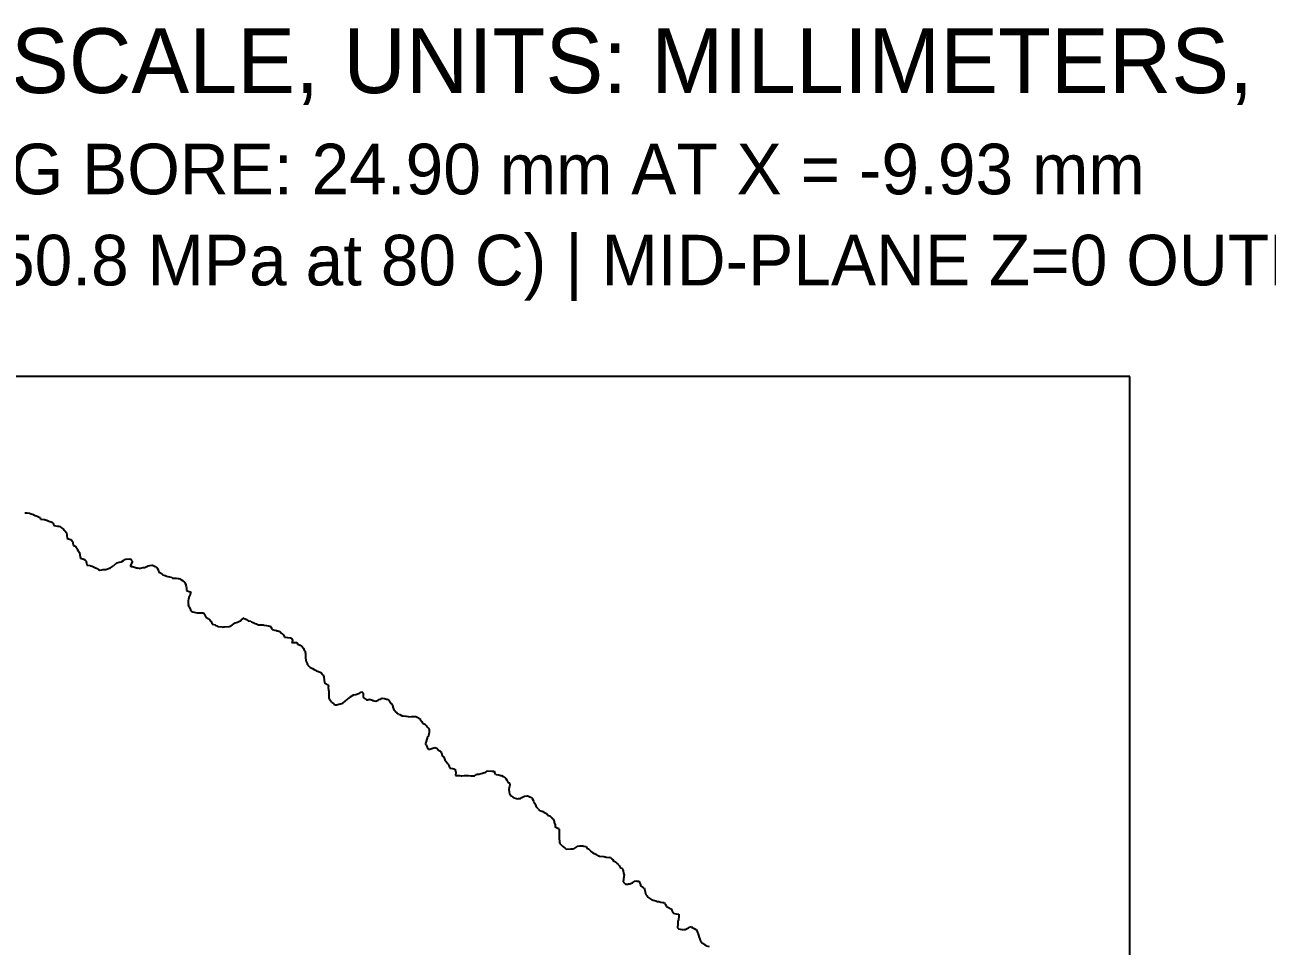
# Model space of a CAD drawing. Extents: x -27 to 218, y -64 to 34.
# Drawn here: x 95.8 to 157.1, y -11.4 to 34.1 of the extents above; entities that cross this region are included whole.
import ezdxf

# ---------------------------------------------------------------- set-up
doc = ezdxf.new("R2010")
doc.units = 0

msp = doc.modelspace()

# ---------------------------------------------------------------- linework, layer by layer
at = {"layer": 'BOUNDING_BOX'}
for p, q in [((150.3456, 16.7696), (-26.9146, 16.7696)), ((150.3456, -32.804), (150.3456, 16.7696))]:
    msp.add_line(p, q, dxfattribs=at)
at = {"layer": 'MIDPLANE_Z0_OUTLINE'}
for p, q in [((95.7694, 10.0468), (95.7856, 10.0453)), ((95.7856, 10.0453), (95.8817, 10.0363)), ((95.8817, 10.0363), (95.8942, 10.0363)), ((95.8942, 10.0363), (96.0052, 10.0248)), ((96.0052, 10.0248), (96.0139, 10.0239)), ((96.0139, 10.0239), (96.0944, 9.9911)), ((96.0944, 9.9911), (96.1384, 9.9731)), ((96.1384, 9.9731), (96.1509, 9.968)), ((96.1509, 9.968), (96.2067, 9.9452)), ((96.2067, 9.9452), (96.2216, 9.939)), ((96.2216, 9.939), (96.2883, 9.9116)), ((96.2883, 9.9116), (96.3812, 9.8734)), ((96.3812, 9.8734), (96.4194, 9.8576)), ((96.4194, 9.8576), (96.486, 9.8301)), ((96.486, 9.8301), (96.5317, 9.8113)), ((96.5317, 9.8113), (96.5566, 9.7237)), ((96.5566, 9.7237), (96.7139, 9.7078)), ((96.7139, 9.7078), (96.7444, 9.7048)), ((96.7444, 9.7048), (96.8024, 9.6989)), ((96.8024, 9.6989), (96.8408, 9.6829)), ((96.8408, 9.6829), (96.8567, 9.6763)), ((96.8567, 9.6763), (96.9596, 9.6333)), ((96.9596, 9.6333), (97.0694, 9.5874)), ((97.0694, 9.5874), (97.07, 9.5872)), ((97.07, 9.5872), (97.0714, 9.5866)), ((97.0714, 9.5866), (97.1809, 9.5406)), ((97.1809, 9.5406), (97.1817, 9.5403)), ((97.1817, 9.5403), (97.2171, 9.4093)), ((97.2171, 9.4093), (97.394, 9.3858)), ((97.394, 9.3858), (97.3944, 9.3858)), ((97.3944, 9.3858), (97.4837, 9.3739)), ((97.4837, 9.3739), (97.4984, 9.3656)), ((97.4984, 9.3656), (97.5067, 9.3592)), ((97.5067, 9.3592), (97.5817, 9.3016)), ((97.5817, 9.3016), (97.6338, 9.2616)), ((97.6338, 9.2616), (97.6822, 9.2244)), ((97.6822, 9.2244), (97.7194, 9.1793)), ((97.7194, 9.1793), (97.7607, 9.1293)), ((97.7607, 9.1293), (97.827, 9.0489)), ((97.827, 9.0489), (97.8291, 9.0463)), ((97.8291, 9.0463), (97.8317, 9.0427)), ((97.8317, 9.0427), (97.845, 8.9556)), ((97.845, 8.9556), (97.8478, 8.9366)), ((97.8478, 8.9366), (97.8738, 8.7659)), ((97.8738, 8.7659), (98.0444, 8.7278)), ((98.0444, 8.7278), (98.0582, 8.7247)), ((98.0582, 8.7247), (98.0617, 8.7239)), ((98.0617, 8.7239), (98.1009, 8.6681)), ((98.1009, 8.6681), (98.1341, 8.6157)), ((98.1341, 8.6157), (98.1366, 8.6116)), ((98.1366, 8.6116), (98.1567, 8.5798)), ((98.18, 8.4221), (98.1567, 8.5798)), ((98.18, 8.4221), (98.2711, 8.3989)), ((98.2711, 8.3989), (98.2946, 8.3616)), ((98.2946, 8.3616), (98.3419, 8.2866)), ((98.3419, 8.2866), (98.3525, 8.2697)), ((98.3525, 8.2697), (98.3694, 8.243)), ((98.3694, 8.243), (98.4167, 8.168)), ((98.4167, 8.168), (98.4761, 8.0739)), ((98.4761, 8.0739), (98.4783, 8.0705)), ((98.4783, 8.0705), (98.4817, 8.066)), ((98.4817, 8.066), (98.4948, 7.983)), ((98.4948, 7.983), (98.4981, 7.9616)), ((98.4981, 7.9616), (98.5248, 7.792)), ((98.5248, 7.792), (98.6944, 7.7555)), ((98.6944, 7.7555), (98.7109, 7.752)), ((98.7109, 7.752), (98.7252, 7.7489)), ((98.7252, 7.7489), (98.7609, 7.7031)), ((98.7609, 7.7031), (98.8, 7.6533)), ((98.8, 7.6533), (98.8067, 7.6448)), ((98.8067, 7.6448), (98.8081, 7.6366)), ((98.8081, 7.6366), (98.8216, 7.5562)), ((98.8216, 7.5562), (98.8386, 7.4557)), ((98.8386, 7.4557), (99.0102, 7.4292)), ((99.0102, 7.4292), (99.0194, 7.4278)), ((99.0194, 7.4278), (99.0444, 7.4239)), ((99.0444, 7.4239), (99.1067, 7.3989)), ((99.1067, 7.3989), (99.1317, 7.3833)), ((99.1317, 7.3833), (99.1715, 7.3666)), ((99.1715, 7.3666), (99.3024, 7.3116)), ((100.0129, 7.3222), (100.1067, 7.3809)), ((100.1067, 7.3809), (100.1524, 7.4239)), ((100.3194, 7.5633), (100.1524, 7.4239)), ((100.3194, 7.5633), (100.4317, 7.5959)), ((100.4317, 7.5959), (100.5316, 7.6255)), ((100.5316, 7.6255), (100.5692, 7.6366)), ((100.5692, 7.6366), (100.6444, 7.6854)), ((100.6444, 7.6854), (100.744, 7.7489)), ((100.7567, 7.7507), (100.744, 7.7489)), ((100.7567, 7.7507), (100.7585, 7.7507)), ((100.7585, 7.7507), (100.7815, 7.7515)), ((100.7815, 7.7515), (100.9694, 7.7588)), ((100.9694, 7.7588), (101.0123, 7.7489)), ((101.0817, 7.5958), (100.9863, 7.4239)), ((100.9863, 7.4239), (101.0471, 7.3893)), ((101.0123, 7.7489), (101.0357, 7.7029)), ((101.0357, 7.7029), (101.0361, 7.7025)), ((101.0361, 7.7025), (101.0817, 7.6584)), ((101.0471, 7.3893), (101.0817, 7.3859)), ((101.0817, 7.6584), (101.0922, 7.6366)), ((101.0833, 7.602), (101.0817, 7.5958)), ((101.0817, 7.3859), (101.1014, 7.3799)), ((101.0922, 7.6366), (101.0833, 7.602)), ((101.1014, 7.3799), (101.2944, 7.3209)), ((101.7317, 7.3496), (101.7645, 7.3678)), ((101.7645, 7.3678), (101.8651, 7.4239)), ((101.8651, 7.4239), (101.9444, 7.4414)), ((101.9444, 7.4414), (102.0567, 7.4481)), ((102.0567, 7.4481), (102.0809, 7.4481)), ((102.0809, 7.4481), (102.1507, 7.4239)), ((102.1507, 7.4239), (102.2108, 7.388)), ((102.2108, 7.388), (102.2694, 7.3529)), ((99.3024, 7.3116), (99.3304, 7.2976)), ((99.3304, 7.2976), (99.3444, 7.2921)), ((99.3444, 7.2921), (99.4297, 7.2315)), ((99.4297, 7.2315), (99.4567, 7.2123)), ((99.4567, 7.2123), (99.5785, 7.2207)), ((99.5785, 7.2207), (99.6386, 7.2319)), ((99.6386, 7.2319), (99.6694, 7.2376)), ((99.6694, 7.2376), (99.7817, 7.2474)), ((99.7817, 7.2474), (99.9664, 7.3021)), ((99.9664, 7.3021), (99.9927, 7.3098)), ((99.9927, 7.3098), (99.9944, 7.3106)), ((99.9944, 7.3106), (99.996, 7.3116)), ((99.996, 7.3116), (100.0129, 7.3222)), ((101.2944, 7.3209), (101.3016, 7.3187)), ((101.3016, 7.3187), (101.3367, 7.3116)), ((101.4067, 7.2973), (101.3367, 7.3116)), ((101.4067, 7.2973), (101.4571, 7.3062)), ((101.4571, 7.3062), (101.488, 7.3116)), ((101.488, 7.3116), (101.6194, 7.3346)), ((101.6194, 7.3346), (101.6473, 7.3395)), ((101.6473, 7.3395), (101.6887, 7.3445)), ((101.6887, 7.3445), (101.7317, 7.3496)), ((102.2694, 7.3529), (102.3031, 7.3453)), ((102.3031, 7.3453), (102.3206, 7.3116)), ((102.3206, 7.3116), (102.364, 7.2276)), ((102.364, 7.2276), (102.3817, 7.1933)), ((102.3817, 7.1933), (102.396, 7.1131)), ((102.396, 7.1131), (102.4438, 7.0989)), ((102.4438, 7.0989), (102.4664, 7.0806)), ((102.4664, 7.0806), (102.5821, 6.9866)), ((102.5821, 6.9866), (102.5889, 6.9811)), ((102.5889, 6.9811), (102.5944, 6.9789)), ((102.5944, 6.9789), (102.7067, 6.9357)), ((102.7067, 6.9357), (102.7727, 6.9164)), ((102.7727, 6.9164), (102.832, 6.8991)), ((102.832, 6.8991), (102.9194, 6.8803)), ((102.9194, 6.8803), (103.0129, 6.8534)), ((103.0129, 6.8534), (103.0317, 6.848)), ((103.0317, 6.848), (103.0638, 6.8059)), ((103.0638, 6.8059), (103.23, 6.8038)), ((103.23, 6.8038), (103.2444, 6.8036)), ((103.2444, 6.8036), (103.3567, 6.7931)), ((103.3567, 6.7931), (103.3778, 6.7949)), ((103.3778, 6.7949), (103.4345, 6.7739)), ((103.4345, 6.7739), (103.4868, 6.7417)), ((103.4868, 6.7417), (103.5694, 6.6908)), ((103.5694, 6.6908), (103.5913, 6.6835)), ((103.5913, 6.6835), (103.6006, 6.6616)), ((103.6006, 6.6616), (103.6551, 6.6116)), ((103.6551, 6.6116), (103.6817, 6.5872)), ((103.6817, 6.5872), (103.7343, 6.5015)), ((103.7343, 6.5015), (103.7343, 6.4489)), ((103.7343, 6.4489), (103.7436, 6.4063)), ((103.7436, 6.4063), (103.7588, 6.3366)), ((103.7588, 6.3366), (103.757, 6.1992)), ((103.757, 6.1992), (103.8944, 6.1508)), ((103.8944, 6.1508), (103.9511, 6.13)), ((103.8471, 5.6866), (103.8429, 5.6351)), ((103.8429, 5.6351), (103.8509, 5.5626)), ((103.8562, 5.7989), (103.8471, 5.6866)), ((103.8509, 5.5626), (103.8607, 5.4739)), ((103.8944, 5.9019), (103.8562, 5.7989)), ((103.9066, 5.9346), (103.8944, 5.9019)), ((103.9351, 6.0116), (103.9066, 5.9346)), ((103.9464, 6.0453), (103.9351, 6.0116)), ((103.9556, 6.0727), (103.9464, 6.0453)), ((103.9511, 6.13), (103.9678, 6.1239)), ((103.9678, 6.1239), (103.9556, 6.0727)), ((103.8944, 5.3895), (103.8607, 5.4739)), ((103.8944, 5.3895), (103.9024, 5.3696)), ((103.9024, 5.3696), (103.9068, 5.3616)), ((103.9068, 5.3616), (103.9669, 5.2524)), ((103.9669, 5.2524), (104.0067, 5.1802)), ((104.0067, 5.1802), (104.0216, 5.1637)), ((104.0216, 5.1637), (104.0683, 5.1489)), ((104.0683, 5.1489), (104.2104, 5.1195)), ((104.2104, 5.1195), (104.2194, 5.1176)), ((104.2194, 5.1176), (104.2865, 5.1037)), ((104.2865, 5.1037), (104.2895, 5.103)), ((104.2895, 5.103), (104.3317, 5.0931)), ((104.3317, 5.0931), (104.5444, 5.0922)), ((104.5444, 5.0922), (104.5997, 5.0919)), ((104.5997, 5.0919), (104.6339, 5.0366)), ((104.6339, 5.0366), (104.6385, 5.0338)), ((104.6385, 5.0338), (104.6567, 5.0231)), ((104.6567, 5.0231), (104.7187, 4.8859)), ((104.7187, 4.8859), (104.8325, 4.8239)), ((104.8325, 4.8239), (104.842, 4.8137)), ((104.842, 4.8137), (104.8694, 4.7845)), ((104.8694, 4.7845), (104.919, 4.7612)), ((104.919, 4.7612), (104.9415, 4.7116)), ((104.9415, 4.7116), (104.9705, 4.6793)), ((104.9705, 4.6793), (104.9817, 4.6669)), ((104.9817, 4.6669), (105.0287, 4.5459)), ((105.0287, 4.5459), (105.1769, 4.4989)), ((105.1769, 4.4989), (105.1914, 4.4841)), ((105.1914, 4.4841), (105.1944, 4.481)), ((105.1944, 4.481), (105.2602, 4.4524)), ((105.2602, 4.4524), (105.2653, 4.4502)), ((105.2653, 4.4502), (105.3067, 4.4319)), ((105.3067, 4.4319), (105.5194, 4.4006)), ((105.5194, 4.4006), (105.5316, 4.3988)), ((105.5316, 4.3988), (105.6019, 4.4046)), ((105.6019, 4.4046), (105.6317, 4.4071)), ((105.6317, 4.4071), (105.8444, 4.4259)), ((105.8444, 4.4259), (105.8876, 4.4297)), ((105.8876, 4.4297), (105.9043, 4.433)), ((105.9043, 4.433), (105.9567, 4.443)), ((105.9567, 4.443), (105.9663, 4.4507)), ((105.9663, 4.4507), (106.0264, 4.4989)), ((106.0264, 4.4989), (106.1694, 4.6117)), ((106.1694, 4.6117), (106.2817, 4.6402)), ((106.2817, 4.6402), (106.3734, 4.6867)), ((106.3734, 4.6867), (106.4226, 4.7116)), ((106.4226, 4.7116), (106.4944, 4.7897)), ((106.4944, 4.7897), (106.5552, 4.8239)), ((106.6067, 4.8301), (106.5552, 4.8239)), ((106.6067, 4.8301), (106.6122, 4.8294)), ((106.6122, 4.8294), (106.634, 4.8239)), ((106.634, 4.8239), (106.718, 4.767)), ((106.718, 4.767), (106.7995, 4.7116)), ((106.7995, 4.7116), (106.8094, 4.7016)), ((106.8094, 4.7016), (106.8194, 4.7)), ((106.8194, 4.7), (106.9317, 4.6828)), ((106.9317, 4.6828), (106.9791, 4.6552)), ((106.9791, 4.6552), (107.0481, 4.6152)), ((107.0481, 4.6152), (107.1444, 4.5795)), ((107.1444, 4.5795), (107.2152, 4.5533)), ((107.2152, 4.5533), (107.2567, 4.5379)), ((107.2567, 4.5379), (107.2706, 4.5128)), ((107.2706, 4.5128), (107.4093, 4.5063)), ((107.4093, 4.5063), (107.4694, 4.5035)), ((107.4694, 4.5035), (107.5684, 4.4989)), ((107.5684, 4.4989), (107.5805, 4.4977)), ((107.5805, 4.4977), (107.5817, 4.4973)), ((107.5817, 4.4973), (107.7176, 4.4712)), ((107.7176, 4.4712), (107.7944, 4.4565)), ((107.7944, 4.4565), (107.853, 4.4452)), ((107.853, 4.4452), (107.8747, 4.4416)), ((107.8747, 4.4416), (107.9067, 4.4362)), ((107.9067, 4.4362), (107.9354, 4.3866)), ((108.0028, 4.2699), (107.9354, 4.3866)), ((108.0028, 4.2699), (108.1194, 4.2517)), ((108.1194, 4.2517), (108.1982, 4.2245)), ((108.1982, 4.2245), (108.2317, 4.213)), ((108.2317, 4.213), (108.2679, 4.2101)), ((108.2679, 4.2101), (108.3653, 4.1739)), ((108.3653, 4.1739), (108.4047, 4.1373)), ((108.4047, 4.1373), (108.4444, 4.1005)), ((108.4444, 4.1005), (108.4736, 4.0908)), ((108.4736, 4.0908), (108.4961, 4.0616)), ((108.4961, 4.0616), (108.5449, 4.0206)), ((108.5449, 4.0206), (108.5567, 4.0107)), ((108.5567, 4.0107), (108.603, 3.8952)), ((108.603, 3.8952), (108.7571, 3.8814)), ((108.7571, 3.8814), (108.7694, 3.8803)), ((108.7694, 3.8803), (108.8817, 3.8672)), ((108.8817, 3.8672), (108.9, 3.8672)), ((108.9, 3.8672), (108.9535, 3.8489)), ((108.9535, 3.8489), (108.9923, 3.7366)), ((108.9923, 3.7366), (108.977, 3.6579)), ((108.977, 3.6579), (108.9677, 3.6098)), ((108.9677, 3.6098), (109.0386, 3.6276)), ((109.0386, 3.6276), (109.0944, 3.6416)), ((109.0944, 3.6416), (109.2067, 3.6394)), ((109.2067, 3.6394), (109.2378, 3.5549)), ((109.2378, 3.5549), (109.3488, 3.5239)), ((109.3488, 3.5239), (109.3796, 3.4995)), ((109.3796, 3.4995), (109.4194, 3.468)), ((109.4194, 3.468), (109.4563, 3.4485)), ((109.4563, 3.4485), (109.4807, 3.4116)), ((109.4807, 3.4116), (109.515, 3.3754)), ((109.515, 3.3754), (109.5317, 3.3576)), ((109.5317, 3.3576), (109.5691, 3.2362)), ((109.5691, 3.2362), (109.6167, 3.1989)), ((109.6167, 3.1989), (109.6262, 3.1368)), ((109.6262, 3.1368), (109.6339, 3.0866)), ((109.6339, 3.0866), (109.6329, 2.9751)), ((109.6329, 2.9614), (109.6322, 2.8739)), ((109.6322, 2.8739), (109.6562, 2.7616)), ((109.6329, 2.9751), (109.6329, 2.9614)), ((109.6562, 2.7616), (109.6717, 2.6889)), ((109.6717, 2.6889), (109.73, 2.5655)), ((109.73, 2.5655), (109.7379, 2.5489)), ((109.7444, 2.5394), (109.7379, 2.5489)), ((109.7444, 2.5394), (109.7864, 2.4786)), ((109.7864, 2.4786), (109.8369, 2.4366)), ((109.8567, 2.42), (109.8369, 2.4366)), ((109.8567, 2.42), (109.8916, 2.3993)), ((109.8916, 2.3993), (109.9796, 2.3468)), ((109.9796, 2.3468), (110.0694, 2.301)), ((110.0694, 2.301), (110.1292, 2.2706)), ((110.1292, 2.2706), (110.1817, 2.2438)), ((110.1817, 2.2438), (110.1889, 2.2311)), ((110.1889, 2.2311), (110.2241, 2.2239)), ((110.2241, 2.2239), (110.2811, 2.199)), ((110.2811, 2.199), (110.3944, 2.1495)), ((110.3944, 2.1495), (110.4208, 2.1379)), ((110.4208, 2.1379), (110.4278, 2.1116)), ((110.4278, 2.1116), (110.4714, 2.058)), ((110.4714, 2.058), (110.5067, 2.0146)), ((110.5067, 2.0146), (110.5448, 1.9369)), ((110.5448, 1.9369), (110.5448, 1.8989)), ((110.5448, 1.8989), (110.5579, 1.7866)), ((110.5579, 1.7866), (110.5749, 1.6466)), ((110.5749, 1.6466), (110.5754, 1.6425)), ((110.5754, 1.6425), (110.7, 1.5739)), ((110.7, 1.5739), (110.7028, 1.5696)), ((110.7028, 1.5696), (110.7194, 1.544)), ((110.7194, 1.544), (110.7689, 1.5111)), ((110.7689, 1.5111), (110.7723, 1.4616)), ((110.7872, 1.2489), (110.7723, 1.4616)), ((110.7872, 1.2489), (110.7867, 1.2065)), ((110.7867, 1.2065), (110.7867, 1.2039)), ((110.7867, 1.2039), (110.7876, 1.1366)), ((110.7876, 1.1366), (110.7892, 1.0088)), ((110.7892, 1.0088), (110.7903, 0.9239)), ((110.7903, 0.9239), (110.7979, 0.8901)), ((110.7979, 0.8901), (110.8303, 0.8145)), ((110.8303, 0.8145), (110.8315, 0.8116)), ((110.8315, 0.8116), (110.8317, 0.8111)), ((110.9265, 0.6936), (110.8317, 0.8111)), ((110.9265, 0.6936), (111.0352, 0.5989)), ((111.3694, 0.6056), (111.4817, 0.6427)), ((111.4817, 0.6427), (111.5926, 0.7377)), ((111.5926, 0.7377), (111.6789, 0.8116)), ((111.6789, 0.8116), (111.6944, 0.8249)), ((111.6944, 0.8249), (111.7631, 0.8803)), ((111.7631, 0.8803), (111.7903, 0.9029)), ((111.7903, 0.9029), (111.8067, 0.9165)), ((111.8067, 0.9165), (111.8192, 0.9239)), ((112.0194, 1.0418), (111.8192, 0.9239)), ((112.0194, 1.0418), (112.1317, 1.0647)), ((112.1317, 1.0647), (112.2484, 1.1147)), ((112.2484, 1.1147), (112.2995, 1.1366)), ((112.2995, 1.1366), (112.3444, 1.1703)), ((112.3444, 1.1703), (112.4068, 1.199)), ((112.4068, 1.199), (112.4567, 1.1581)), ((112.4567, 1.1581), (112.479, 1.1368)), ((112.479, 1.1368), (112.4793, 1.1366)), ((112.4793, 1.1366), (112.484, 0.9512)), ((112.4833, 0.9383), (112.4825, 0.9239)), ((112.4825, 0.9239), (112.6427, 0.8116)), ((112.484, 0.9512), (112.4833, 0.9383)), ((112.6427, 0.8116), (112.6462, 0.8091)), ((112.6462, 0.8091), (112.6584, 0.8006)), ((112.6584, 0.8006), (112.661, 0.801)), ((112.661, 0.801), (112.6694, 0.8022)), ((112.6694, 0.8022), (112.6979, 0.8062)), ((112.6979, 0.8062), (112.7354, 0.8116)), ((112.7354, 0.8116), (112.7817, 0.8182)), ((112.7817, 0.8182), (112.8066, 0.8116)), ((112.955, 0.7721), (112.8066, 0.8116)), ((112.955, 0.7721), (112.9944, 0.7628)), ((112.9944, 0.7628), (113.0313, 0.7541)), ((113.0313, 0.7541), (113.1067, 0.7362)), ((113.1067, 0.7362), (113.2213, 0.7871)), ((113.2213, 0.7871), (113.2764, 0.8116)), ((113.2764, 0.8116), (113.3194, 0.8307)), ((113.3194, 0.8307), (113.3538, 0.846)), ((113.3538, 0.846), (113.3828, 0.8633)), ((113.3828, 0.8633), (113.4317, 0.8926)), ((113.4317, 0.8926), (113.5387, 0.8658)), ((113.5387, 0.8658), (113.6444, 0.8394)), ((113.6444, 0.8394), (113.6667, 0.8338)), ((113.6667, 0.8338), (113.6992, 0.8116)), ((113.6992, 0.8116), (113.7511, 0.7916)), ((113.7511, 0.7916), (113.7567, 0.7894)), ((113.7567, 0.7894), (113.8131, 0.6553)), ((113.8131, 0.6553), (113.898, 0.5989)), ((111.0352, 0.5989), (111.0386, 0.5973)), ((111.0386, 0.5973), (111.0444, 0.5946)), ((111.0444, 0.5946), (111.1177, 0.5599)), ((111.1177, 0.5599), (111.1209, 0.5591)), ((111.1209, 0.5591), (111.1567, 0.5506)), ((111.1567, 0.5506), (111.166, 0.5529)), ((111.166, 0.5529), (111.349, 0.5989)), ((111.349, 0.5989), (111.3694, 0.6056)), ((113.898, 0.5989), (113.8996, 0.5958)), ((113.8996, 0.5958), (113.956, 0.4866)), ((113.956, 0.4866), (113.9581, 0.4753)), ((113.9694, 0.4436), (113.9581, 0.4753)), ((114.0298, 0.2739), (113.9694, 0.4436)), ((114.0298, 0.2739), (114.0452, 0.244)), ((114.0452, 0.244), (114.0474, 0.2396)), ((114.0474, 0.2396), (114.0528, 0.2348)), ((114.0528, 0.2348), (114.0817, 0.2088)), ((114.0817, 0.2088), (114.1496, 0.1616)), ((114.235, 0.1022), (114.1496, 0.1616)), ((114.235, 0.1022), (114.2944, 0.0731)), ((114.2944, 0.0731), (114.3879, 0.0276)), ((114.3879, 0.0276), (114.4067, 0.0183)), ((114.4067, 0.0183), (114.466, 0.0082)), ((114.466, 0.0082), (114.5945, -0.003)), ((114.5945, -0.003), (114.6194, -0.0052)), ((114.6194, -0.0052), (114.7317, -0.015)), ((114.7317, -0.015), (114.7472, -0.0357)), ((114.7472, -0.0357), (114.8729, -0.0242)), ((114.8729, -0.0242), (114.9444, -0.0177)), ((114.9444, -0.0177), (115.0567, -0.0247)), ((115.0567, -0.0247), (115.0831, -0.0247)), ((115.0831, -0.0247), (115.1516, -0.0511)), ((115.1516, -0.0511), (115.2024, -0.0836)), ((115.2024, -0.0836), (115.2694, -0.1266)), ((115.2694, -0.1266), (115.2981, -0.1348)), ((115.2981, -0.1348), (115.3096, -0.1634)), ((115.3096, -0.1634), (115.3564, -0.2264)), ((115.3564, -0.2264), (115.3817, -0.2605)), ((115.3817, -0.2605), (115.411, -0.3468)), ((115.411, -0.3468), (115.4987, -0.3761)), ((115.4987, -0.3761), (115.5333, -0.407)), ((115.5333, -0.407), (115.5944, -0.4617)), ((115.5944, -0.4617), (115.6124, -0.4704)), ((115.6124, -0.4704), (115.6193, -0.4884)), ((115.6193, -0.4884), (115.6703, -0.5472)), ((115.6703, -0.5472), (115.7067, -0.5892)), ((115.7067, -0.5892), (115.7397, -0.6682)), ((115.6294, -1.146), (115.5944, -1.2494)), ((115.632, -1.1384), (115.6294, -1.146)), ((115.6507, -1.083), (115.632, -1.1384)), ((115.6512, -1.0816), (115.6507, -1.083)), ((115.6742, -1.0261), (115.6512, -1.0816)), ((115.7067, -0.9867), (115.6742, -1.0261)), ((115.7126, -0.9544), (115.7067, -0.9867)), ((115.7381, -0.8134), (115.7126, -0.9544)), ((115.7398, -0.7011), (115.7381, -0.8134)), ((115.7397, -0.6682), (115.7398, -0.7011)), ((115.5944, -1.2494), (115.56, -1.3511)), ((115.5944, -1.4209), (115.56, -1.3511)), ((115.5944, -1.4209), (115.6084, -1.4494)), ((115.6084, -1.4494), (115.6162, -1.4634)), ((115.6162, -1.4634), (115.6539, -1.5317)), ((115.6539, -1.5317), (115.7067, -1.6273)), ((115.7067, -1.6273), (115.7491, -1.6338)), ((115.7491, -1.6338), (115.7787, -1.6258)), ((115.7787, -1.6258), (115.9194, -1.5878)), ((115.9194, -1.5878), (116.0317, -1.5575)), ((116.0317, -1.5575), (116.1199, -1.588)), ((116.1199, -1.588), (116.1994, -1.6761)), ((116.1994, -1.6761), (116.2421, -1.6956)), ((116.2421, -1.6956), (116.2444, -1.6967)), ((116.2444, -1.6967), (116.3074, -1.7254)), ((116.3074, -1.7254), (116.3333, -1.7884)), ((116.3333, -1.7884), (116.3344, -1.7896)), ((116.3344, -1.7896), (116.3567, -1.8154)), ((116.3567, -1.8154), (116.3944, -1.9634)), ((116.3944, -1.9634), (116.4502, -2.0011)), ((116.4502, -2.0011), (116.4632, -2.0263)), ((116.4632, -2.0263), (116.508, -2.1134)), ((116.508, -2.1134), (116.5203, -2.1625)), ((116.5203, -2.1625), (116.5694, -2.231)), ((116.5694, -2.231), (116.631, -2.3169)), ((116.631, -2.3169), (116.6376, -2.3261)), ((116.6376, -2.3261), (116.6562, -2.3516)), ((116.6562, -2.3516), (116.6817, -2.3645)), ((116.6817, -2.3645), (116.6841, -2.3703)), ((116.6841, -2.3703), (116.7128, -2.4384)), ((116.7128, -2.4384), (116.7666, -2.5662)), ((116.7666, -2.5662), (116.8944, -2.5867)), ((116.8944, -2.5867), (116.9626, -2.6101)), ((116.9626, -2.6101), (117.0067, -2.6252)), ((117.0067, -2.6252), (117.0339, -2.6239)), ((117.0339, -2.6239), (117.0351, -2.6511)), ((117.0351, -2.6511), (117.0517, -2.7426)), ((117.0517, -2.7426), (117.0555, -2.7634)), ((117.0555, -2.7634), (117.0522, -2.9306)), ((117.0522, -2.9306), (117.2194, -2.9318)), ((117.2194, -2.9318), (117.2449, -2.9357)), ((117.2449, -2.9357), (117.3317, -2.9489)), ((117.3317, -2.9489), (117.3589, -2.9489)), ((117.3589, -2.9489), (117.4748, -2.9412)), ((117.4748, -2.9412), (117.5444, -2.9366)), ((117.5444, -2.9366), (117.6567, -2.94)), ((117.6567, -2.94), (117.6928, -2.94)), ((117.6928, -2.94), (117.8046, -2.9472)), ((117.8046, -2.9472), (117.8694, -2.9514)), ((117.8694, -2.9514), (117.9817, -2.9483)), ((117.9817, -2.9483), (118.0789, -2.8789)), ((118.0789, -2.8789), (118.1238, -2.8728)), ((118.1238, -2.8728), (118.1944, -2.8631)), ((118.1944, -2.8631), (118.3067, -2.837)), ((118.3067, -2.837), (118.4896, -2.7932)), ((118.4896, -2.7932), (118.498, -2.7907)), ((118.498, -2.7907), (118.5194, -2.7843)), ((118.5194, -2.7843), (118.5312, -2.7767)), ((118.5312, -2.7767), (118.5517, -2.7634)), ((118.5517, -2.7634), (118.6317, -2.7116)), ((118.6317, -2.7116), (118.8444, -2.7188)), ((118.8444, -2.7188), (118.8875, -2.7203)), ((118.8875, -2.7203), (118.9132, -2.7194)), ((118.9132, -2.7194), (118.9567, -2.7179)), ((118.9567, -2.7179), (118.9791, -2.7634)), ((119.0419, -2.8909), (118.9791, -2.7634)), ((119.0419, -2.8909), (119.1694, -2.9002)), ((119.1694, -2.9002), (119.2399, -2.9208)), ((119.2399, -2.9208), (119.2817, -2.9331)), ((119.2817, -2.9331), (119.3247, -2.9331)), ((119.3247, -2.9331), (119.4083, -2.9761)), ((119.4083, -2.9761), (119.4444, -3.009)), ((119.4444, -3.009), (119.4944, -3.0546)), ((119.4944, -3.0546), (119.52, -3.0628)), ((119.52, -3.0628), (119.5331, -3.0884)), ((119.5331, -3.0884), (119.5853, -3.1683)), ((119.5853, -3.1683), (119.6067, -3.2011)), ((119.6067, -3.2011), (119.6311, -3.2767)), ((119.6311, -3.2767), (119.7165, -3.3011)), ((119.7004, -3.5324), (119.6732, -3.6261)), ((119.6732, -3.6261), (119.6948, -3.7384)), ((119.7104, -3.4788), (119.7004, -3.5324)), ((119.7225, -3.4134), (119.7104, -3.4788)), ((119.7165, -3.3011), (119.7225, -3.4134)), ((119.6948, -3.7384), (119.7132, -3.8343)), ((119.7132, -3.8343), (119.7149, -3.843)), ((119.7149, -3.843), (119.8123, -3.9485)), ((119.8123, -3.9485), (119.8147, -3.9511)), ((119.8147, -3.9511), (119.8194, -3.9544)), ((119.8194, -3.9544), (119.8609, -3.9834)), ((119.8609, -3.9834), (119.8836, -3.9992)), ((119.8836, -3.9992), (119.9317, -4.0324)), ((119.9317, -4.0324), (119.939, -4.0341)), ((119.939, -4.0341), (120.0618, -4.0634)), ((120.0618, -4.0634), (120.1285, -4.0793)), ((120.1285, -4.0793), (120.1444, -4.0774)), ((120.1444, -4.0774), (120.2567, -4.0637)), ((120.2567, -4.0637), (120.2573, -4.0634)), ((120.2573, -4.0634), (120.3191, -4.029)), ((120.3191, -4.029), (120.4589, -3.9511)), ((120.4589, -3.9511), (120.4694, -3.9492)), ((120.4694, -3.9492), (120.5817, -3.9357)), ((120.5817, -3.9357), (120.5972, -3.9357)), ((120.5972, -3.9357), (120.6568, -3.9511)), ((120.6568, -3.9511), (120.7159, -3.9817)), ((120.7159, -3.9817), (120.7944, -4.0225)), ((120.7944, -4.0225), (120.8245, -4.0333)), ((120.8245, -4.0333), (120.839, -4.0634)), ((120.839, -4.0634), (120.8835, -4.1554)), ((120.8835, -4.1554), (120.9067, -4.2035)), ((120.9067, -4.2035), (120.9175, -4.2653)), ((120.9175, -4.2653), (120.9376, -4.2761)), ((120.9376, -4.2761), (120.9579, -4.318)), ((120.9579, -4.318), (120.9922, -4.3884)), ((120.9922, -4.3884), (121.0338, -4.474)), ((121.1194, -4.5699), (121.0338, -4.474)), ((121.1473, -4.6011), (121.1194, -4.5699)), ((121.1473, -4.6011), (121.1702, -4.6221)), ((121.1702, -4.6221), (121.1914, -4.6415)), ((121.1914, -4.6415), (121.2049, -4.6484)), ((121.2049, -4.6484), (121.2317, -4.6622)), ((121.2317, -4.6622), (121.3494, -4.7134)), ((121.4156, -4.7422), (121.3494, -4.7134)), ((121.4156, -4.7422), (121.4444, -4.7546)), ((121.4444, -4.7546), (121.5393, -4.8169)), ((121.5393, -4.8169), (121.5567, -4.8283)), ((121.5567, -4.8283), (121.5949, -4.8879)), ((121.5949, -4.8879), (121.7009, -4.9261)), ((121.7009, -4.9261), (121.7177, -4.9435)), ((121.7177, -4.9435), (121.7694, -4.9967)), ((121.7694, -4.9967), (121.7942, -5.0136)), ((121.7942, -5.0136), (121.8029, -5.0384)), ((121.8029, -5.0384), (121.8455, -5.0798)), ((121.8455, -5.0798), (121.8817, -5.115)), ((121.8817, -5.115), (121.9258, -5.207)), ((121.9258, -5.207), (121.9258, -5.2511)), ((121.9258, -5.2511), (121.9373, -5.2862)), ((121.9373, -5.2862), (121.9624, -5.3634)), ((121.9624, -5.3634), (121.9756, -5.4822)), ((122.0944, -5.5442), (121.9756, -5.4822)), ((122.1557, -5.5761), (122.0944, -5.5442)), ((122.1557, -5.5761), (122.1622, -5.6126)), ((122.1622, -5.6126), (122.1634, -5.6194)), ((122.1634, -5.6194), (122.1648, -5.6884)), ((122.1648, -5.6884), (122.1689, -5.8931)), ((122.1691, -5.9011), (122.1686, -5.9392)), ((122.1686, -5.9392), (122.1709, -6.0129)), ((122.1689, -5.8931), (122.1691, -5.9011)), ((122.1709, -6.0129), (122.1709, -6.0134)), ((122.1709, -6.0134), (122.1776, -6.2261)), ((122.1776, -6.2261), (122.1824, -6.2504)), ((122.1824, -6.2504), (122.2067, -6.2892)), ((122.2067, -6.2892), (122.2208, -6.3039)), ((122.2208, -6.3039), (122.254, -6.3384)), ((122.254, -6.3384), (122.3352, -6.4227)), ((122.3352, -6.4227), (122.4194, -6.4899)), ((122.4194, -6.4899), (122.4575, -6.5203)), ((122.4575, -6.5203), (122.4961, -6.5511)), ((122.4961, -6.5511), (122.5199, -6.5629)), ((122.5199, -6.5629), (122.5317, -6.5669)), ((122.5317, -6.5669), (122.7444, -6.5637)), ((122.7444, -6.5637), (122.7753, -6.5632)), ((122.7753, -6.5632), (122.8457, -6.5622)), ((122.8457, -6.5622), (122.8567, -6.5619)), ((122.8567, -6.5619), (122.8779, -6.5511)), ((123.0694, -6.4327), (122.8779, -6.5511)), ((123.0694, -6.4327), (123.1817, -6.4019)), ((123.1817, -6.4019), (123.3277, -6.4052)), ((123.3277, -6.4052), (123.3855, -6.4218)), ((123.3855, -6.4218), (123.3944, -6.4244)), ((123.3944, -6.4244), (123.5067, -6.4335)), ((123.5067, -6.4335), (123.5362, -6.5216)), ((123.5362, -6.5216), (123.6112, -6.5511)), ((123.6112, -6.5511), (123.6266, -6.5683)), ((123.6266, -6.5683), (123.7113, -6.6634)), ((123.7113, -6.6634), (123.7146, -6.6682)), ((123.7146, -6.6682), (123.7194, -6.6716)), ((123.7194, -6.6716), (123.8317, -6.7506)), ((123.8317, -6.7506), (123.9004, -6.793)), ((123.9004, -6.793), (123.9093, -6.7985)), ((124.0444, -6.8722), (123.9093, -6.7985)), ((124.0517, -6.8761), (124.0444, -6.8722)), ((124.0517, -6.8761), (124.0985, -6.895)), ((124.0985, -6.895), (124.1265, -6.9063)), ((124.1265, -6.9063), (124.1282, -6.9069)), ((124.1282, -6.9069), (124.1567, -6.9166)), ((124.1567, -6.9166), (124.3694, -6.9387)), ((124.3694, -6.9387), (124.4145, -6.9434)), ((124.4145, -6.9434), (124.4594, -6.9561)), ((124.4594, -6.9561), (124.4817, -6.9624)), ((124.4817, -6.9624), (124.6726, -6.9884)), ((124.6918, -6.991), (124.6726, -6.9884)), ((124.6918, -6.991), (124.6944, -6.9914)), ((124.6944, -6.9914), (124.7696, -7.0443)), ((124.7696, -7.0443), (124.8067, -7.0705)), ((124.8067, -7.0705), (124.8552, -7.1526)), ((124.8552, -7.1526), (124.9491, -7.2011)), ((124.9491, -7.2011), (124.9776, -7.2282)), ((124.9776, -7.2282), (125.0194, -7.2678)), ((125.0194, -7.2678), (125.0531, -7.2797)), ((125.0531, -7.2797), (125.0692, -7.3134)), ((125.0692, -7.3134), (125.1125, -7.358)), ((125.1125, -7.358), (125.1317, -7.3778)), ((125.1317, -7.3778), (125.1802, -7.4777)), ((125.1802, -7.4777), (125.2952, -7.5261)), ((125.2952, -7.5261), (125.3171, -7.5987)), ((125.3171, -7.5987), (125.329, -7.6384)), ((125.329, -7.6384), (125.3235, -7.6593)), ((125.3235, -7.6593), (125.3444, -7.7295)), ((125.3444, -7.7295), (125.3654, -7.7999)), ((125.3549, -7.9634), (125.3444, -8.033)), ((125.3568, -7.9511), (125.3549, -7.9634)), ((125.3632, -7.9241), (125.3568, -7.9511)), ((125.3807, -7.8511), (125.3632, -7.9241)), ((125.3654, -7.7999), (125.3807, -7.8511)), ((125.3373, -8.08), (125.3229, -8.1761)), ((125.3229, -8.1761), (125.3295, -8.1836)), ((125.3295, -8.1836), (125.3444, -8.2008)), ((125.3444, -8.033), (125.3373, -8.08)), ((125.3444, -8.2008), (125.3853, -8.2476)), ((125.3853, -8.2476), (125.433, -8.2884)), ((125.433, -8.2884), (125.4503, -8.3032)), ((125.4503, -8.3032), (125.4567, -8.3087)), ((125.4567, -8.3087), (125.5535, -8.2943)), ((125.5535, -8.2943), (125.5931, -8.2884)), ((125.5931, -8.2884), (125.6694, -8.277)), ((125.6694, -8.277), (125.6828, -8.2751)), ((125.6828, -8.2751), (125.6976, -8.2697)), ((125.6976, -8.2697), (125.7817, -8.2391)), ((125.7817, -8.2391), (125.8755, -8.1761)), ((125.9944, -8.1579), (125.8755, -8.1761)), ((125.9944, -8.1579), (126.1067, -8.1569)), ((126.1067, -8.1569), (126.1259, -8.1569)), ((126.1259, -8.1569), (126.1259, -8.1761)), ((126.1259, -8.1761), (126.1422, -8.2136)), ((126.1422, -8.2136), (126.1749, -8.2884)), ((126.1749, -8.2884), (126.2075, -8.4004)), ((126.3194, -8.4691), (126.2075, -8.4004)), ((126.3715, -8.5011), (126.3194, -8.4691)), ((126.3715, -8.5011), (126.3757, -8.5327)), ((126.3757, -8.5327), (126.3786, -8.5542)), ((126.3786, -8.5542), (126.3944, -8.6134)), ((126.3944, -8.6134), (126.4105, -8.6738)), ((126.4105, -8.6738), (126.4317, -8.7537)), ((126.4317, -8.7537), (126.4487, -8.8091)), ((126.4487, -8.8091), (126.4587, -8.8261)), ((126.4587, -8.8261), (126.4883, -8.859)), ((126.4883, -8.859), (126.56, -8.9384)), ((126.56, -8.9384), (126.6001, -8.9828)), ((126.6001, -8.9828), (126.6444, -9.01)), ((126.6444, -9.01), (126.7435, -9.0708)), ((126.7435, -9.0708), (126.7567, -9.0789)), ((126.7567, -9.0789), (126.8106, -9.0972)), ((126.8106, -9.0972), (126.9479, -9.132)), ((126.9479, -9.132), (126.9694, -9.1375)), ((126.9694, -9.1375), (127.0233, -9.1511)), ((127.0233, -9.1511), (127.0717, -9.1611)), ((127.0717, -9.1611), (127.0817, -9.1644)), ((127.0817, -9.1644), (127.1891, -9.1835)), ((127.1891, -9.1835), (127.2944, -9.2022)), ((127.2944, -9.2022), (127.3463, -9.2115)), ((127.3463, -9.2115), (127.3729, -9.2634)), ((127.3729, -9.2634), (127.3969, -9.283)), ((127.3969, -9.283), (127.4067, -9.291)), ((127.4067, -9.291), (127.471, -9.4118)), ((127.471, -9.4118), (127.6043, -9.4761)), ((127.6043, -9.4761), (127.6128, -9.4838)), ((127.6128, -9.4838), (127.6194, -9.4897)), ((127.6194, -9.4897), (127.6932, -9.5146)), ((127.6932, -9.5146), (127.7244, -9.5884)), ((127.7244, -9.5884), (127.7306, -9.5958)), ((127.7306, -9.5958), (127.7317, -9.5971)), ((127.7317, -9.5971), (127.7933, -9.7396)), ((127.7933, -9.7396), (127.9431, -9.7666)), ((127.9431, -9.7666), (127.9444, -9.7669)), ((127.9444, -9.7669), (128.0567, -9.7838)), ((128.0567, -9.7838), (128.0741, -9.7838)), ((128.0741, -9.7838), (128.0741, -9.8011)), ((128.0741, -9.8011), (128.0766, -9.9134)), ((128.0206, -10.2384), (128.0146, -10.4511)), ((128.0223, -10.1809), (128.0206, -10.2384)), ((128.0229, -10.16), (128.0223, -10.1809)), ((128.027, -10.1261), (128.0229, -10.16)), ((128.0567, -10.0692), (128.027, -10.1261)), ((128.0617, -10.03), (128.0567, -10.0692)), ((128.0766, -9.9134), (128.0617, -10.03)), ((128.5466, -10.4511), (128.5944, -10.4252)), ((128.5944, -10.4252), (128.7067, -10.3924)), ((128.7067, -10.3924), (128.7211, -10.4368)), ((128.0146, -10.4511), (128.029, -10.4788)), ((128.029, -10.4788), (128.0567, -10.504)), ((128.0567, -10.504), (128.2323, -10.5398)), ((128.2323, -10.5398), (128.2694, -10.5474)), ((128.2694, -10.5474), (128.2827, -10.5501)), ((128.2827, -10.5501), (128.3069, -10.5476)), ((128.3069, -10.5476), (128.3817, -10.5398)), ((128.3817, -10.5398), (128.3922, -10.5342)), ((128.3922, -10.5342), (128.5466, -10.4511)), ((128.7211, -10.4368), (128.772, -10.4511)), ((128.772, -10.4511), (128.8286, -10.4853)), ((128.8286, -10.4853), (128.9194, -10.5402)), ((128.9194, -10.5402), (128.9356, -10.5473)), ((128.9356, -10.5473), (128.943, -10.5634)), ((128.943, -10.5634), (128.9988, -10.6846)), ((128.9988, -10.6846), (129.0317, -10.7559)), ((129.0317, -10.7559), (129.0347, -10.7731)), ((129.0347, -10.7731), (129.039, -10.7761)), ((129.039, -10.7761), (129.0648, -10.8696)), ((129.0648, -10.8696), (129.07, -10.8884)), ((129.07, -10.8884), (129.1077, -11.0251)), ((129.1077, -11.0251), (129.1123, -11.0336)), ((129.1123, -11.0336), (129.1487, -11.1011)), ((129.1487, -11.1011), (129.2354, -11.2134)), ((129.2354, -11.2134), (129.2393, -11.2185)), ((129.2393, -11.2185), (129.2444, -11.222)), ((129.2444, -11.222), (129.3567, -11.2985)), ((129.3567, -11.2985), (129.4254, -11.3317)), ((129.4254, -11.3317), (129.4427, -11.3401)), ((129.4427, -11.3401), (129.5694, -11.3861))]:
    msp.add_line(p, q, dxfattribs=at)

# ---------------------------------------------------------------- texts
at = {"layer": 'DIMENSIONS'}
for s, height, p in [('JARAMBIT G5 WINNER: kv4i012_g00009_dd6ffea5 (1:1 TRUE SCALE, UNITS: MILLIMETERS, 1 DRAWING UNIT = 1 MM)', 3.2, (-26.915, 30.77)), ('OVERALL BOUNDING BOX: 177.26 mm (L) x 49.57 mm (H) x 18.97 mm (T) | RING BORE: 24.90 mm AT X = -9.93 mm', 2.5, (-26.915, 25.77)), ('MATERIAL: Ti-6Al-4V, L-PBF, stress-relieved (ASTM F2924 min yield 825 MPa, 750.8 MPa at 80 C) | MID-PLANE Z=0 OUTLINE + 30 MM BLADE SECTION', 2.5, (-26.915, 21.27))]:
    msp.add_text(s, height=height, dxfattribs=at).set_placement(p)

doc.saveas('drawing.dxf')
